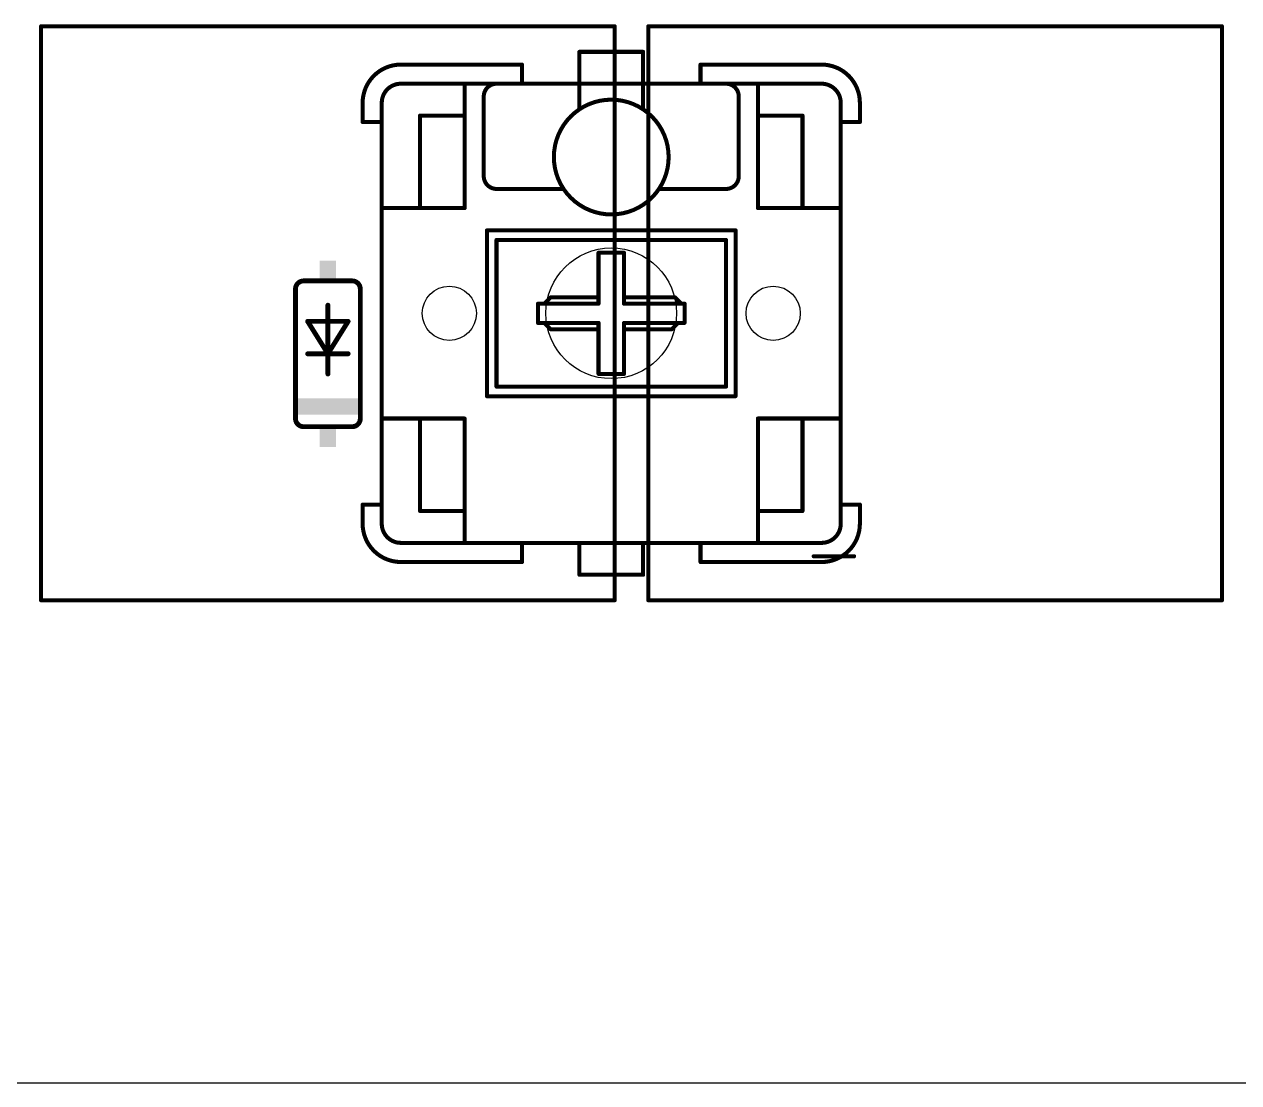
# Model space of a CAD drawing. Extents: x 0 to 155, y -1 to 106.
# Drawn here: x 59.05 to 97.16, y -1.27 to 31.92 of the extents above; entities that cross this region are included whole.
import ezdxf

# ---------------------------------------------------------------- set-up
doc = ezdxf.new("R2010")
doc.units = 0
doc.layers.add('20', color=7, linetype='CONTINUOUS')
doc.layers.add('21', color=253, linetype='CONTINUOUS')

# ---------------------------------------------------------------- blocks, each defined once
blk = doc.blocks.new('RECT')
blk.add_solid([(-0.5, -0.5), (0.5, -0.5), (-0.5, 0.5), (0.5, 0.5)])

msp = doc.modelspace()

# ---------------------------------------------------------------- linework, layer by layer
at = {"layer": '20'}
msp.add_line((0, -1.27), (154.92, -1.27), dxfattribs=at)
for centre, radius in [((77.47, 22.86), 2.05), ((72.39, 22.86), 0.85), ((82.55, 22.86), 0.85)]:
    msp.add_circle(centre, radius, dxfattribs=at)
at = {"layer": '21'}
for points, const_width in [([(59.58, 31.8918, 1), (59.58, 31.8283)], 0.0635), ([(59.6118, 31.86, 1), (59.5483, 31.86)], 0.0635), ([(77.6118, 31.86, 1), (77.5482, 31.86)], 0.0635), ([(77.58, 31.8283, 1), (77.58, 31.8918)], 0.0635), ([(78.63, 31.8918, 1), (78.63, 31.8283)], 0.0635), ([(78.6618, 31.86, 1), (78.5983, 31.86)], 0.0635), ([(96.6618, 31.86, 1), (96.5983, 31.86)], 0.0635), ([(96.63, 31.8283, 1), (96.63, 31.8918)], 0.0635), ([(76.5018, 31.06, 1), (76.4382, 31.06)], 0.0635), ([(76.47, 31.0918, 1), (76.47, 31.0283)], 0.0635), ([(78.5018, 31.06, 1), (78.4382, 31.06)], 0.0635), ([(78.47, 31.0283, 1), (78.47, 31.0918)], 0.0635), ([(70.87, 30.66, 0.4142), (69.67, 29.46)], 0.127), ([(70.87, 30.6917, 1), (70.87, 30.6283)], 0.0635), ([(70.87, 30.6283, 1), (70.87, 30.6917)], 0.0635), ([(74.7018, 30.66, 1), (74.6382, 30.66)], 0.0635), ([(74.67, 30.6283, 1), (74.67, 30.6917)], 0.0635), ([(80.3018, 30.66, 1), (80.2383, 30.66)], 0.0635), ([(80.27, 30.6917, 1), (80.27, 30.6283)], 0.0635), ([(85.27, 29.46, 0.4142), (84.07, 30.66)], 0.127), ([(84.07, 30.6917, 1), (84.07, 30.6283)], 0.0635), ([(84.07, 30.6283, 1), (84.07, 30.6917)], 0.0635), ([(70.87, 30.06, 0.4142), (70.27, 29.46)], 0.127), ([(70.87, 30.0918, 1), (70.87, 30.0283)], 0.0635), ([(70.87, 30.0283, 1), (70.87, 30.0918)], 0.0635), ([(72.9018, 30.06, 1), (72.8383, 30.06)], 0.0635), ([(73.87, 30.06, 0.4142), (73.47, 29.66)], 0.127), ([(73.87, 30.0283, 1), (73.87, 30.0918)], 0.0635), ([(74.67, 30.0918, 1), (74.67, 30.0283)], 0.0635), ([(74.67, 30.0283, 1), (74.67, 30.0918)], 0.0635), ([(76.5018, 30.06, 1), (76.4382, 30.06)], 0.0635), ([(76.47, 30.0918, 1), (76.47, 30.0283)], 0.0635), ([(76.47, 30.0283, 1), (76.47, 30.0918)], 0.0635), ([(78.5018, 30.06, 1), (78.4382, 30.06)], 0.0635), ([(78.47, 30.0918, 1), (78.47, 30.0283)], 0.0635), ([(78.47, 30.0283, 1), (78.47, 30.0918)], 0.0635), ([(80.27, 30.0918, 1), (80.27, 30.0283)], 0.0635), ([(80.27, 30.0283, 1), (80.27, 30.0918)], 0.0635), ([(81.47, 29.66, 0.4142), (81.07, 30.06)], 0.127), ([(81.07, 30.0918, 1), (81.07, 30.0283)], 0.0635), ([(82.1018, 30.06, 1), (82.0383, 30.06)], 0.0635), ([(84.67, 29.46, 0.4142), (84.07, 30.06)], 0.127), ([(84.07, 30.0918, 1), (84.07, 30.0283)], 0.0635), ([(84.07, 30.0283, 1), (84.07, 30.0918)], 0.0635), ([(73.5018, 29.66, 1), (73.4382, 29.66)], 0.0635), ([(74.6382, 30.06, 1), (74.7018, 30.06)], 0.0635), ([(76.4382, 30.06, 1), (76.5018, 30.06)], 0.0635), ([(78.4382, 30.06, 1), (78.5018, 30.06)], 0.0635), ([(80.2383, 30.06, 1), (80.3018, 30.06)], 0.0635), ([(81.5018, 29.66, 1), (81.4382, 29.66)], 0.0635), ([(69.7018, 29.46, 1), (69.6382, 29.46)], 0.0635), ([(69.6382, 29.46, 1), (69.7018, 29.46)], 0.0635), ([(70.3018, 29.46, 1), (70.2383, 29.46)], 0.0635), ([(70.2383, 29.46, 1), (70.3018, 29.46)], 0.0635), ([(73.4382, 29.66, 1), (73.5018, 29.66)], 0.0635), ([(77.47, 29.56, 1), (77.47, 25.96)], 0.127), ([(77.47, 25.96, 1), (77.47, 29.56)], 0.127), ([(77.47, 29.5918, 1), (77.47, 29.5283)], 0.0635), ([(77.47, 29.5283, 1), (77.47, 29.5918)], 0.0635), ([(81.4382, 29.66, 1), (81.5018, 29.66)], 0.0635), ([(84.7018, 29.46, 1), (84.6382, 29.46)], 0.0635), ([(84.6382, 29.46, 1), (84.7018, 29.46)], 0.0635), ([(85.3018, 29.46, 1), (85.2383, 29.46)], 0.0635), ([(85.2383, 29.46, 1), (85.3018, 29.46)], 0.0635), ([(71.5018, 29.06, 1), (71.4382, 29.06)], 0.0635), ([(71.47, 29.0918, 1), (71.47, 29.0283)], 0.0635), ([(72.9018, 29.06, 1), (72.8383, 29.06)], 0.0635), ([(72.8383, 29.06, 1), (72.9018, 29.06)], 0.0635), ([(72.87, 29.0283, 1), (72.87, 29.0918)], 0.0635), ([(76.4382, 29.26, 1), (76.5018, 29.26)], 0.0635), ([(78.4382, 29.26, 1), (78.5018, 29.26)], 0.0635), ([(82.07, 29.0918, 1), (82.07, 29.0283)], 0.0635), ([(82.1018, 29.06, 1), (82.0383, 29.06)], 0.0635), ([(82.0383, 29.06, 1), (82.1018, 29.06)], 0.0635), ([(83.5018, 29.06, 1), (83.4382, 29.06)], 0.0635), ([(83.47, 29.0283, 1), (83.47, 29.0918)], 0.0635), ([(69.6382, 28.86, 1), (69.7018, 28.86)], 0.0635), ([(69.67, 28.8918, 1), (69.67, 28.8283)], 0.0635), ([(70.3018, 28.86, 1), (70.2383, 28.86)], 0.0635), ([(70.2383, 28.86, 1), (70.3018, 28.86)], 0.0635), ([(70.27, 28.8283, 1), (70.27, 28.8918)], 0.0635), ([(84.7018, 28.86, 1), (84.6382, 28.86)], 0.0635), ([(84.6382, 28.86, 1), (84.7018, 28.86)], 0.0635), ([(84.67, 28.8918, 1), (84.67, 28.8283)], 0.0635), ([(85.2383, 28.86, 1), (85.3018, 28.86)], 0.0635), ([(85.27, 28.8283, 1), (85.27, 28.8918)], 0.0635), ([(73.5018, 27.16, 1), (73.4382, 27.16)], 0.0635), ([(73.4382, 27.16, 1), (73.5018, 27.16)], 0.0635), ([(73.47, 27.16, 0.4142), (73.87, 26.76)], 0.127), ([(81.07, 26.76, 0.4142), (81.47, 27.16)], 0.127), ([(81.5018, 27.16, 1), (81.4382, 27.16)], 0.0635), ([(81.4382, 27.16, 1), (81.5018, 27.16)], 0.0635), ([(73.87, 26.7918, 1), (73.87, 26.7283)], 0.0635), ([(73.87, 26.7283, 1), (73.87, 26.7918)], 0.0635), ([(75.97, 26.7283, 1), (75.97, 26.7918)], 0.0635), ([(78.97, 26.7918, 1), (78.97, 26.7283)], 0.0635), ([(81.07, 26.7918, 1), (81.07, 26.7283)], 0.0635), ([(81.07, 26.7283, 1), (81.07, 26.7918)], 0.0635), ([(70.27, 26.1917, 1), (70.27, 26.1283)], 0.0635), ([(71.4382, 26.16, 1), (71.5018, 26.16)], 0.0635), ([(71.47, 26.1917, 1), (71.47, 26.1283)], 0.0635), ([(71.47, 26.1283, 1), (71.47, 26.1917)], 0.0635), ([(72.8383, 26.16, 1), (72.9018, 26.16)], 0.0635), ([(72.87, 26.1283, 1), (72.87, 26.1917)], 0.0635), ([(77.47, 25.9917, 1), (77.47, 25.9283)], 0.0635), ([(77.47, 25.9283, 1), (77.47, 25.9917)], 0.0635), ([(82.07, 26.1917, 1), (82.07, 26.1283)], 0.0635), ([(82.0383, 26.16, 1), (82.1018, 26.16)], 0.0635), ([(83.4382, 26.16, 1), (83.5018, 26.16)], 0.0635), ([(83.47, 26.1917, 1), (83.47, 26.1283)], 0.0635), ([(83.47, 26.1283, 1), (83.47, 26.1917)], 0.0635), ([(84.67, 26.1283, 1), (84.67, 26.1917)], 0.0635), ([(73.57, 25.4917, 1), (73.57, 25.4283)], 0.0635), ([(73.6018, 25.46, 1), (73.5383, 25.46)], 0.0635), ([(73.9018, 25.16, 1), (73.8383, 25.16)], 0.0635), ([(73.87, 25.1917, 1), (73.87, 25.1283)], 0.0635), ([(81.1018, 25.16, 1), (81.0383, 25.16)], 0.0635), ([(81.07, 25.1283, 1), (81.07, 25.1917)], 0.0635), ([(81.4018, 25.46, 1), (81.3383, 25.46)], 0.0635), ([(81.37, 25.4283, 1), (81.37, 25.4917)], 0.0635), ([(77.07, 24.7918, 1), (77.07, 24.7283)], 0.0635), ([(77.1018, 24.76, 1), (77.0383, 24.76)], 0.0635), ([(77.9018, 24.76, 1), (77.8383, 24.76)], 0.0635), ([(77.87, 24.7283, 1), (77.87, 24.7918)], 0.0635), ([(67.818, 23.876, 0.4142), (67.564, 23.622)], 0.1524), ([(67.6021, 23.622, 1), (67.5259, 23.622)], 0.0762), ([(67.5259, 23.622, 1), (67.6021, 23.622)], 0.0762), ([(67.818, 23.9141, 1), (67.818, 23.8379)], 0.0762), ([(67.818, 23.8379, 1), (67.818, 23.9141)], 0.0762), ([(69.596, 23.622, 0.4142), (69.342, 23.876)], 0.1524), ([(69.342, 23.9141, 1), (69.342, 23.8379)], 0.0762), ([(69.342, 23.8379, 1), (69.342, 23.9141)], 0.0762), ([(69.6341, 23.622, 1), (69.5579, 23.622)], 0.0762), ([(69.5579, 23.622, 1), (69.6341, 23.622)], 0.0762), ([(75.57, 23.3917, 1), (75.57, 23.3283)], 0.0635), ([(75.5925, 23.3375, 1), (75.5475, 23.3825)], 0.0635), ([(77.1018, 23.36, 1), (77.0383, 23.36)], 0.0635), ([(77.0383, 23.36, 1), (77.1018, 23.36)], 0.0635), ([(77.07, 23.3283, 1), (77.07, 23.3917)], 0.0635), ([(77.9018, 23.36, 1), (77.8383, 23.36)], 0.0635), ([(77.87, 23.3917, 1), (77.87, 23.3283)], 0.0635), ([(77.8383, 23.36, 1), (77.9018, 23.36)], 0.0635), ([(79.4925, 23.3825, 1), (79.4475, 23.3375)], 0.0635), ([(79.47, 23.3283, 1), (79.47, 23.3917)], 0.0635), ([(68.6181, 23.114, 1), (68.5419, 23.114)], 0.0762), ([(75.2018, 23.16, 1), (75.1382, 23.16)], 0.0635), ([(75.17, 23.1917, 1), (75.17, 23.1283)], 0.0635), ([(75.3475, 23.1825, 1), (75.3925, 23.1375)], 0.0635), ([(75.37, 23.1917, 1), (75.37, 23.1283)], 0.0635), ([(75.37, 23.1283, 1), (75.37, 23.1917)], 0.0635), ([(77.0383, 23.16, 1), (77.1018, 23.16)], 0.0635), ([(77.07, 23.1283, 1), (77.07, 23.1917)], 0.0635), ([(77.87, 23.1917, 1), (77.87, 23.1283)], 0.0635), ([(77.8383, 23.16, 1), (77.9018, 23.16)], 0.0635), ([(79.67, 23.1917, 1), (79.67, 23.1283)], 0.0635), ([(79.6475, 23.1375, 1), (79.6925, 23.1825)], 0.0635), ([(79.67, 23.1283, 1), (79.67, 23.1917)], 0.0635), ([(79.8018, 23.16, 1), (79.7383, 23.16)], 0.0635), ([(79.77, 23.1283, 1), (79.77, 23.1917)], 0.0635), ([(67.945, 22.6441, 1), (67.945, 22.5679)], 0.0762), ([(67.9773, 22.6262, 1), (67.9127, 22.5858)], 0.0762), ([(69.2473, 22.5858, 1), (69.1827, 22.6262)], 0.0762), ([(69.215, 22.5679, 1), (69.215, 22.6441)], 0.0762), ([(75.1382, 22.56, 1), (75.2018, 22.56)], 0.0635), ([(75.17, 22.5918, 1), (75.17, 22.5283)], 0.0635), ([(75.3925, 22.5825, 1), (75.3475, 22.5375)], 0.0635), ([(75.37, 22.5918, 1), (75.37, 22.5283)], 0.0635), ([(75.37, 22.5283, 1), (75.37, 22.5918)], 0.0635), ([(77.1018, 22.56, 1), (77.0383, 22.56)], 0.0635), ([(77.07, 22.5283, 1), (77.07, 22.5918)], 0.0635), ([(77.87, 22.5918, 1), (77.87, 22.5283)], 0.0635), ([(77.9018, 22.56, 1), (77.8383, 22.56)], 0.0635), ([(79.57, 22.5918, 1), (79.57, 22.5283)], 0.0635), ([(79.5925, 22.5375, 1), (79.5475, 22.5825)], 0.0635), ([(79.57, 22.5283, 1), (79.57, 22.5918)], 0.0635), ([(79.7383, 22.56, 1), (79.8018, 22.56)], 0.0635), ([(79.77, 22.5283, 1), (79.77, 22.5918)], 0.0635), ([(75.57, 22.3917, 1), (75.57, 22.3283)], 0.0635), ([(75.5475, 22.3375, 1), (75.5925, 22.3825)], 0.0635), ([(77.1018, 22.36, 1), (77.0383, 22.36)], 0.0635), ([(77.0383, 22.36, 1), (77.1018, 22.36)], 0.0635), ([(77.07, 22.3283, 1), (77.07, 22.3917)], 0.0635), ([(77.9018, 22.36, 1), (77.8383, 22.36)], 0.0635), ([(77.87, 22.3917, 1), (77.87, 22.3283)], 0.0635), ([(77.8383, 22.36, 1), (77.9018, 22.36)], 0.0635), ([(79.3475, 22.3825, 1), (79.3925, 22.3375)], 0.0635), ([(79.37, 22.3283, 1), (79.37, 22.3917)], 0.0635), ([(67.945, 21.6281, 1), (67.945, 21.5519)], 0.0762), ([(68.6181, 21.59, 1), (68.5419, 21.59)], 0.0762), ([(68.58, 21.6281, 1), (68.58, 21.5519)], 0.0762), ([(68.5477, 21.6102, 1), (68.6123, 21.5698)], 0.0762), ([(68.5419, 21.59, 1), (68.6181, 21.59)], 0.0762), ([(68.5477, 21.5698, 1), (68.6123, 21.6102)], 0.0762), ([(68.58, 21.5519, 1), (68.58, 21.6281)], 0.0762), ([(69.215, 21.5519, 1), (69.215, 21.6281)], 0.0762), ([(68.5419, 20.955, 1), (68.6181, 20.955)], 0.0762), ([(77.07, 20.9917, 1), (77.07, 20.9283)], 0.0635), ([(77.0383, 20.96, 1), (77.1018, 20.96)], 0.0635), ([(77.8383, 20.96, 1), (77.9018, 20.96)], 0.0635), ([(77.87, 20.9283, 1), (77.87, 20.9917)], 0.0635), ([(73.87, 20.5918, 1), (73.87, 20.5283)], 0.0635), ([(73.8383, 20.56, 1), (73.9018, 20.56)], 0.0635), ([(81.0383, 20.56, 1), (81.1018, 20.56)], 0.0635), ([(81.07, 20.5283, 1), (81.07, 20.5918)], 0.0635), ([(73.57, 20.2918, 1), (73.57, 20.2283)], 0.0635), ([(73.5383, 20.26, 1), (73.6018, 20.26)], 0.0635), ([(81.3383, 20.26, 1), (81.4018, 20.26)], 0.0635), ([(81.37, 20.2283, 1), (81.37, 20.2918)], 0.0635), ([(67.564, 19.558, 0.4142), (67.818, 19.304)], 0.1524), ([(67.6021, 19.558, 1), (67.5259, 19.558)], 0.0762), ([(67.5259, 19.558, 1), (67.6021, 19.558)], 0.0762), ([(69.342, 19.304, 0.4142), (69.596, 19.558)], 0.1524), ([(69.6341, 19.558, 1), (69.5579, 19.558)], 0.0762), ([(69.5579, 19.558, 1), (69.6341, 19.558)], 0.0762), ([(70.27, 19.5918, 1), (70.27, 19.5283)], 0.0635), ([(71.5018, 19.56, 1), (71.4382, 19.56)], 0.0635), ([(71.47, 19.5918, 1), (71.47, 19.5283)], 0.0635), ([(71.47, 19.5283, 1), (71.47, 19.5918)], 0.0635), ([(72.9018, 19.56, 1), (72.8383, 19.56)], 0.0635), ([(72.87, 19.5283, 1), (72.87, 19.5918)], 0.0635), ([(82.07, 19.5918, 1), (82.07, 19.5283)], 0.0635), ([(82.1018, 19.56, 1), (82.0383, 19.56)], 0.0635), ([(83.5018, 19.56, 1), (83.4382, 19.56)], 0.0635), ([(83.47, 19.5918, 1), (83.47, 19.5283)], 0.0635), ([(83.47, 19.5283, 1), (83.47, 19.5918)], 0.0635), ([(84.67, 19.5283, 1), (84.67, 19.5918)], 0.0635), ([(67.818, 19.3421, 1), (67.818, 19.2659)], 0.0762), ([(67.818, 19.2659, 1), (67.818, 19.3421)], 0.0762), ([(69.342, 19.3421, 1), (69.342, 19.2659)], 0.0762), ([(69.342, 19.2659, 1), (69.342, 19.3421)], 0.0762), ([(69.7018, 16.86, 1), (69.6382, 16.86)], 0.0635), ([(69.67, 16.8917, 1), (69.67, 16.8283)], 0.0635), ([(70.3018, 16.86, 1), (70.2383, 16.86)], 0.0635), ([(70.2383, 16.86, 1), (70.3018, 16.86)], 0.0635), ([(70.27, 16.8283, 1), (70.27, 16.8917)], 0.0635), ([(84.7018, 16.86, 1), (84.6382, 16.86)], 0.0635), ([(84.6382, 16.86, 1), (84.7018, 16.86)], 0.0635), ([(84.67, 16.8917, 1), (84.67, 16.8283)], 0.0635), ([(85.3018, 16.86, 1), (85.2383, 16.86)], 0.0635), ([(85.27, 16.8283, 1), (85.27, 16.8917)], 0.0635), ([(71.4382, 16.66, 1), (71.5018, 16.66)], 0.0635), ([(71.47, 16.6917, 1), (71.47, 16.6283)], 0.0635), ([(72.9018, 16.66, 1), (72.8383, 16.66)], 0.0635), ([(72.8383, 16.66, 1), (72.9018, 16.66)], 0.0635), ([(72.87, 16.6283, 1), (72.87, 16.6917)], 0.0635), ([(82.07, 16.6917, 1), (82.07, 16.6283)], 0.0635), ([(82.1018, 16.66, 1), (82.0383, 16.66)], 0.0635), ([(82.0383, 16.66, 1), (82.1018, 16.66)], 0.0635), ([(83.4382, 16.66, 1), (83.5018, 16.66)], 0.0635), ([(83.47, 16.6283, 1), (83.47, 16.6917)], 0.0635), ([(69.7018, 16.26, 1), (69.6382, 16.26)], 0.0635), ([(69.6382, 16.26, 1), (69.7018, 16.26)], 0.0635), ([(69.67, 16.26, 0.4142), (70.87, 15.06)], 0.127), ([(70.27, 16.26, 0.4142), (70.87, 15.66)], 0.127), ([(70.3018, 16.26, 1), (70.2383, 16.26)], 0.0635), ([(70.2383, 16.26, 1), (70.3018, 16.26)], 0.0635), ([(84.07, 15.06, 0.4142), (85.27, 16.26)], 0.127), ([(84.07, 15.66, 0.4142), (84.67, 16.26)], 0.127), ([(84.7018, 16.26, 1), (84.6382, 16.26)], 0.0635), ([(84.6382, 16.26, 1), (84.7018, 16.26)], 0.0635), ([(85.3018, 16.26, 1), (85.2383, 16.26)], 0.0635), ([(85.2383, 16.26, 1), (85.3018, 16.26)], 0.0635), ([(70.87, 15.6918, 1), (70.87, 15.6282)], 0.0635), ([(70.87, 15.6282, 1), (70.87, 15.6918)], 0.0635), ([(72.8383, 15.66, 1), (72.9018, 15.66)], 0.0635), ([(74.67, 15.6918, 1), (74.67, 15.6282)], 0.0635), ([(74.7018, 15.66, 1), (74.6382, 15.66)], 0.0635), ([(74.67, 15.6282, 1), (74.67, 15.6918)], 0.0635), ([(76.47, 15.6918, 1), (76.47, 15.6282)], 0.0635), ([(76.5018, 15.66, 1), (76.4382, 15.66)], 0.0635), ([(76.47, 15.6282, 1), (76.47, 15.6918)], 0.0635), ([(78.5018, 15.66, 1), (78.4382, 15.66)], 0.0635), ([(80.27, 15.6918, 1), (80.27, 15.6282)], 0.0635), ([(80.3018, 15.66, 1), (80.2383, 15.66)], 0.0635), ([(80.27, 15.6282, 1), (80.27, 15.6918)], 0.0635), ([(82.0383, 15.66, 1), (82.1018, 15.66)], 0.0635), ([(84.07, 15.6918, 1), (84.07, 15.6282)], 0.0635), ([(84.07, 15.6282, 1), (84.07, 15.6918)], 0.0635), ([(83.82, 15.2718, 1), (83.82, 15.2082)], 0.0635), ([(85.09, 15.2082, 1), (85.09, 15.2718)], 0.0635), ([(70.87, 15.0918, 1), (70.87, 15.0282)], 0.0635), ([(70.87, 15.0282, 1), (70.87, 15.0918)], 0.0635), ([(74.6382, 15.06, 1), (74.7018, 15.06)], 0.0635), ([(74.67, 15.0282, 1), (74.67, 15.0918)], 0.0635), ([(80.27, 15.0918, 1), (80.27, 15.0282)], 0.0635), ([(80.2383, 15.06, 1), (80.3018, 15.06)], 0.0635), ([(84.07, 15.0918, 1), (84.07, 15.0282)], 0.0635), ([(84.07, 15.0282, 1), (84.07, 15.0918)], 0.0635), ([(76.47, 14.6918, 1), (76.47, 14.6282)], 0.0635), ([(76.4382, 14.66, 1), (76.5018, 14.66)], 0.0635), ([(78.4382, 14.66, 1), (78.5018, 14.66)], 0.0635), ([(78.47, 14.6282, 1), (78.47, 14.6918)], 0.0635), ([(59.58, 13.8918, 1), (59.58, 13.8283)], 0.0635), ([(59.5483, 13.86, 1), (59.6118, 13.86)], 0.0635), ([(77.5482, 13.86, 1), (77.6118, 13.86)], 0.0635), ([(77.58, 13.8283, 1), (77.58, 13.8918)], 0.0635), ([(78.63, 13.8918, 1), (78.63, 13.8283)], 0.0635), ([(78.5983, 13.86, 1), (78.6618, 13.86)], 0.0635), ([(96.5983, 13.86, 1), (96.6618, 13.86)], 0.0635), ([(96.63, 13.8283, 1), (96.63, 13.8918)], 0.0635)]:
    msp.add_lwpolyline(points, format="xyb", dxfattribs=dict(at, const_width=const_width))
for points, const_width in [([(59.58, 31.86), (77.58, 31.86)], 0.127), ([(59.58, 13.86), (59.58, 31.86)], 0.127), ([(77.58, 31.86), (77.58, 13.86)], 0.127), ([(78.63, 31.86), (96.63, 31.86)], 0.127), ([(78.63, 13.86), (78.63, 31.86)], 0.127), ([(96.63, 31.86), (96.63, 13.86)], 0.127), ([(76.47, 31.06), (78.47, 31.06)], 0.127), ([(76.47, 30.06), (76.47, 31.06)], 0.127), ([(78.47, 30.06), (78.47, 31.06)], 0.127), ([(70.87, 30.66), (74.67, 30.66)], 0.127), ([(74.67, 30.06), (74.67, 30.66)], 0.127), ([(80.27, 30.66), (84.07, 30.66)], 0.127), ([(80.27, 30.06), (80.27, 30.66)], 0.127), ([(70.87, 30.06), (74.67, 30.06)], 0.127), ([(72.87, 30.06), (72.87, 29.06)], 0.127), ([(74.67, 30.06), (76.47, 30.06)], 0.127), ([(76.47, 30.06), (78.47, 30.06)], 0.127), ([(76.47, 29.26), (76.47, 30.06)], 0.127), ([(78.47, 30.06), (80.27, 30.06)], 0.127), ([(78.47, 30.06), (78.47, 29.26)], 0.127), ([(80.27, 30.06), (84.07, 30.06)], 0.127), ([(82.07, 30.06), (82.07, 29.06)], 0.127), ([(73.47, 27.16), (73.47, 29.66)], 0.127), ([(81.47, 27.16), (81.47, 29.66)], 0.127), ([(69.67, 28.86), (69.67, 29.46)], 0.127), ([(70.27, 28.86), (70.27, 29.46)], 0.127), ([(84.67, 29.46), (84.67, 28.86)], 0.127), ([(85.27, 29.46), (85.27, 28.86)], 0.127), ([(71.47, 29.06), (71.47, 26.16)], 0.127), ([(72.87, 29.06), (71.47, 29.06)], 0.127), ([(72.87, 29.06), (72.87, 26.16)], 0.127), ([(82.07, 29.06), (82.07, 26.16)], 0.127), ([(83.47, 29.06), (82.07, 29.06)], 0.127), ([(83.47, 29.06), (83.47, 26.16)], 0.127), ([(70.27, 28.86), (69.67, 28.86)], 0.127), ([(70.27, 16.86), (70.27, 28.86)], 0.127), ([(84.67, 28.86), (84.67, 16.86)], 0.127), ([(84.67, 28.86), (85.27, 28.86)], 0.127), ([(73.87, 26.76), (75.97, 26.76)], 0.127), ([(78.97, 26.76), (81.07, 26.76)], 0.127), ([(71.47, 26.16), (70.27, 26.16)], 0.127), ([(72.87, 26.16), (71.47, 26.16)], 0.127), ([(83.47, 26.16), (82.07, 26.16)], 0.127), ([(84.67, 26.16), (83.47, 26.16)], 0.127), ([(73.57, 20.26), (73.57, 25.46)], 0.127), ([(73.57, 25.46), (81.37, 25.46)], 0.127), ([(73.87, 20.56), (73.87, 25.16)], 0.127), ([(73.87, 25.16), (81.07, 25.16)], 0.127), ([(81.07, 25.16), (81.07, 20.56)], 0.127), ([(81.37, 25.46), (81.37, 20.26)], 0.127), ([(77.07, 23.36), (77.07, 24.76)], 0.127), ([(77.07, 24.76), (77.87, 24.76)], 0.127), ([(77.87, 24.76), (77.87, 23.36)], 0.127), ([(67.564, 19.558), (67.564, 23.622)], 0.1524), ([(67.818, 23.876), (69.342, 23.876)], 0.1524), ([(69.596, 19.558), (69.596, 23.622)], 0.1524), ([(75.57, 23.36), (75.37, 23.16)], 0.127), ([(77.07, 23.36), (75.57, 23.36)], 0.127), ([(77.07, 23.16), (77.07, 23.36)], 0.127), ([(77.87, 23.36), (77.87, 23.16)], 0.127), ([(79.47, 23.36), (77.87, 23.36)], 0.127), ([(79.67, 23.16), (79.47, 23.36)], 0.127), ([(68.58, 21.59), (68.58, 23.114)], 0.1524), ([(75.17, 22.56), (75.17, 23.16)], 0.127), ([(75.17, 23.16), (75.37, 23.16)], 0.127), ([(75.37, 23.16), (77.07, 23.16)], 0.127), ([(77.87, 23.16), (79.67, 23.16)], 0.127), ([(79.77, 23.16), (79.67, 23.16)], 0.127), ([(79.77, 23.16), (79.77, 22.56)], 0.127), ([(67.945, 22.606), (69.215, 22.606)], 0.1524), ([(68.58, 21.59), (67.945, 22.606)], 0.1524), ([(69.215, 22.606), (68.58, 21.59)], 0.1524), ([(75.37, 22.56), (75.17, 22.56)], 0.127), ([(77.07, 22.56), (75.37, 22.56)], 0.127), ([(75.37, 22.56), (75.57, 22.36)], 0.127), ([(77.07, 22.36), (77.07, 22.56)], 0.127), ([(79.57, 22.56), (77.87, 22.56)], 0.127), ([(77.87, 22.56), (77.87, 22.36)], 0.127), ([(79.57, 22.56), (79.37, 22.36)], 0.127), ([(79.77, 22.56), (79.57, 22.56)], 0.127), ([(77.07, 22.36), (75.57, 22.36)], 0.127), ([(77.07, 20.96), (77.07, 22.36)], 0.127), ([(77.87, 22.36), (77.87, 20.96)], 0.127), ([(79.37, 22.36), (77.87, 22.36)], 0.127), ([(67.945, 21.59), (68.58, 21.59)], 0.1524), ([(68.58, 20.955), (68.58, 21.59)], 0.1524), ([(68.58, 21.59), (69.215, 21.59)], 0.1524), ([(77.87, 20.96), (77.07, 20.96)], 0.127), ([(81.07, 20.56), (73.87, 20.56)], 0.127), ([(81.37, 20.26), (73.57, 20.26)], 0.127), ([(71.47, 19.56), (70.27, 19.56)], 0.127), ([(72.87, 19.56), (71.47, 19.56)], 0.127), ([(71.47, 19.56), (71.47, 16.66)], 0.127), ([(72.87, 19.56), (72.87, 16.66)], 0.127), ([(83.47, 19.56), (82.07, 19.56)], 0.127), ([(82.07, 19.56), (82.07, 16.66)], 0.127), ([(84.67, 19.56), (83.47, 19.56)], 0.127), ([(83.47, 19.56), (83.47, 16.66)], 0.127), ([(67.818, 19.304), (69.342, 19.304)], 0.1524), ([(69.67, 16.26), (69.67, 16.86)], 0.127), ([(70.27, 16.86), (69.67, 16.86)], 0.127), ([(70.27, 16.26), (70.27, 16.86)], 0.127), ([(84.67, 16.86), (84.67, 16.26)], 0.127), ([(84.67, 16.86), (85.27, 16.86)], 0.127), ([(85.27, 16.86), (85.27, 16.26)], 0.127), ([(72.87, 16.66), (71.47, 16.66)], 0.127), ([(72.87, 16.66), (72.87, 15.66)], 0.127), ([(82.07, 16.66), (82.07, 15.66)], 0.127), ([(83.47, 16.66), (82.07, 16.66)], 0.127), ([(74.67, 15.66), (70.87, 15.66)], 0.127), ([(76.47, 15.66), (74.67, 15.66)], 0.127), ([(74.67, 15.06), (74.67, 15.66)], 0.127), ([(80.27, 15.66), (76.47, 15.66)], 0.127), ([(76.47, 14.66), (76.47, 15.66)], 0.127), ([(78.47, 14.66), (78.47, 15.66)], 0.127), ([(84.07, 15.66), (80.27, 15.66)], 0.127), ([(80.27, 15.06), (80.27, 15.66)], 0.127), ([(83.82, 15.24), (85.09, 15.24)], 0.127), ([(74.67, 15.06), (70.87, 15.06)], 0.127), ([(84.07, 15.06), (80.27, 15.06)], 0.127), ([(76.47, 14.66), (78.47, 14.66)], 0.127), ([(77.58, 13.86), (59.58, 13.86)], 0.127), ([(96.63, 13.86), (78.63, 13.86)], 0.127)]:
    msp.add_lwpolyline(points, dxfattribs=dict(at, const_width=const_width))

# ---------------------------------------------------------------- block references
at = {"layer": '21', "rotation": 90}
for p, xscale, yscale in [((68.58, 24.1935), 0.635, 0.508), ((68.58, 19.939), 0.508, 2.032), ((68.58, 18.9865), 0.635, 0.508)]:
    msp.add_blockref('RECT', p, dxfattribs=dict(at, xscale=xscale, yscale=yscale))

doc.saveas('drawing.dxf')
